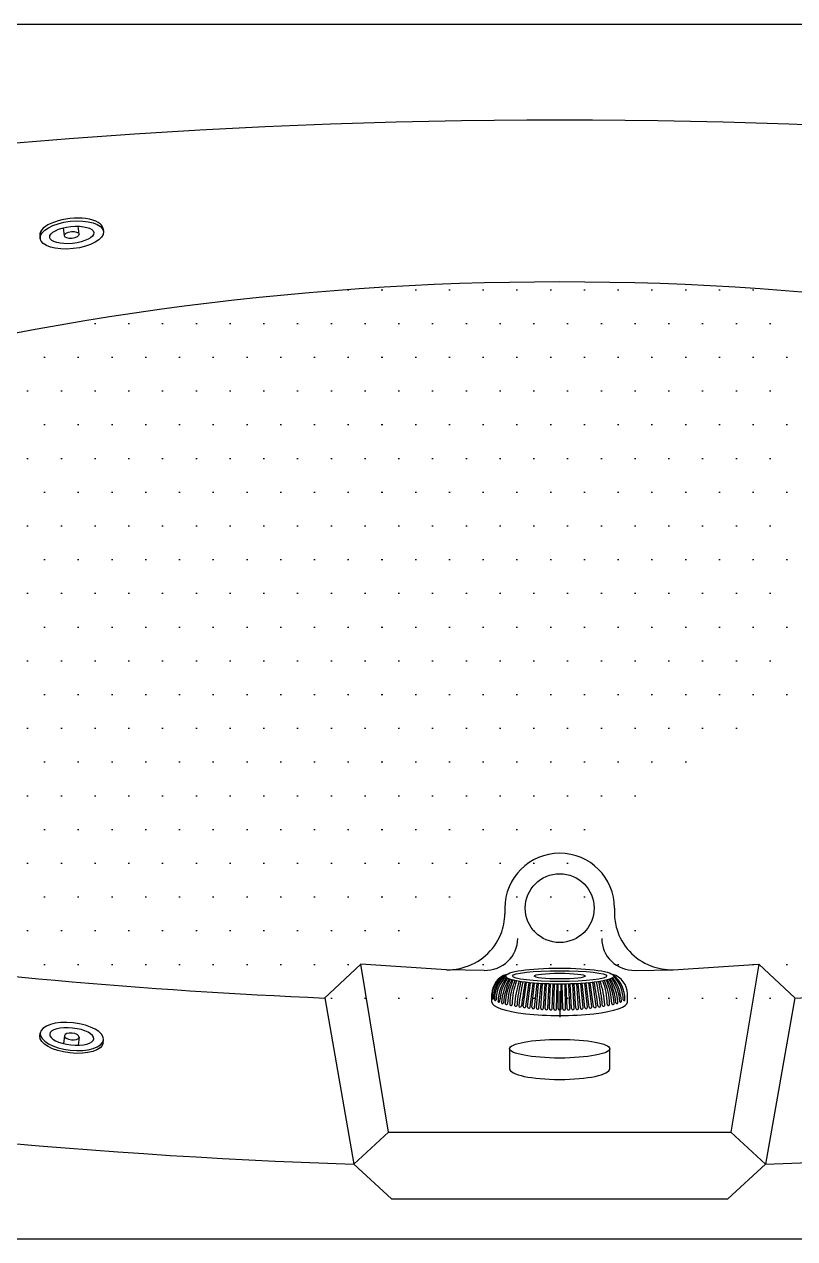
# Model space of a CAD drawing. Header units: millimetres. Extents: x -1273.47 to -1271.64, y 2257.6 to 2258.5.
# Drawn here: x -1272.949 to -1272.378, y 2257.599 to 2258.499 of the extents above; entities that cross this region are included whole.
import ezdxf

# ---------------------------------------------------------------- set-up
doc = ezdxf.new("R2010")
doc.units = ezdxf.units.MM
doc.header["$LTSCALE"] = 10
doc.layers.add('jacuzzi', color=1, linetype='Continuous')

msp = doc.modelspace()

# ---------------------------------------------------------------- hatches: boundary and pattern name
at = {"layer": 'jacuzzi'}
h = msp.add_hatch(dxfattribs=at)
h.set_pattern_fill('DOTS', color=256, scale=0.4, style=0)
h.set_pattern_definition([(0, (-1272.509096, 2258.90228), (0.0125, 0.025), [0, -0.025])])
edge = h.paths.add_edge_path()
edge.add_ellipse((-1272.55244, 2256.27571), major_axis=(-2.09376, 0), ratio=0.9706639, start_angle=253.67396, end_angle=286.32604)
edge.add_arc((-1273.12843, 2258.18186), 0.046, 105.87156, 147.73969)
edge.add_ellipse((-1272.88991, 2258.04143), major_axis=(0.11057, 0.33513), ratio=0.910961, start_angle=78.60041, end_angle=142.29151)
edge.add_ellipse((-1273.11682, 2257.86723), major_axis=(0.05612, 0), ratio=0.970664, start_angle=212.55924, end_angle=261.85194)
edge.add_ellipse((-1272.55244, 2261.69341), major_axis=(4.03814, 0), ratio=0.9706639, start_angle=261.85194, end_angle=267.52904)
edge.add_ellipse((-1272.55244, 2261.69341), major_axis=(4.03814, 0), ratio=0.9706639, start_angle=272.47096, end_angle=278.41565)
edge.add_ellipse((-1272.21497, 2258.04143), major_axis=(-0.09714, 0.36881), ratio=0.836593, start_angle=225.78376, end_angle=283.47693)
edge.add_arc((-1271.96799, 2257.86147), 0.046, 278.17215, 335.60945)
edge.add_line((-1272.7269, 2257.77704), (-1272.69985, 2257.8025))
edge.add_line((-1272.37835, 2257.77738), (-1272.40503, 2257.8025))
edge.add_line((-1272.46839, 2257.79827), (-1272.40503, 2257.8025))
edge.add_spline(control_points=[(-1272.51183, 2257.83986), (-1272.51183, 2257.83605), (-1272.51129, 2257.83224), (-1272.50845, 2257.82243), (-1272.5052, 2257.8167), (-1272.49644, 2257.80725), (-1272.49095, 2257.80354), (-1272.47972, 2257.79919), (-1272.47414, 2257.79819), (-1272.46857, 2257.79827)], knot_values=[3.141593, 3.141593, 3.141593, 3.141593, 3.41504, 3.41504, 3.874107, 3.874107, 4.333174, 4.333174, 4.726304, 4.726304, 4.726304, 4.726304], degree=3, periodic=0)
edge.add_arc((-1272.55244, 2257.84399), 0.04062, 0, 180)
edge.add_spline(control_points=[(-1272.63632, 2257.79827), (-1272.63241, 2257.79822), (-1272.6285, 2257.79869), (-1272.61833, 2257.80134), (-1272.61233, 2257.80448), (-1272.60241, 2257.81308), (-1272.59849, 2257.81854), (-1272.59408, 2257.82943), (-1272.59306, 2257.83464), (-1272.59306, 2257.83986)], knot_values=[1.556881, 1.556881, 1.556881, 1.556881, 1.832702, 1.832702, 2.299949, 2.299949, 2.767195, 2.767195, 3.141593, 3.141593, 3.141593, 3.141593], degree=3, periodic=0)
edge.add_line((-1272.63649, 2257.79827), (-1272.69985, 2257.8025))

# ---------------------------------------------------------------- linework, layer by layer
at = {"layer": 'jacuzzi', "color": 3}
for p, q in [((-1273.43943, 2258.49899), (-1271.66545, 2258.49899)), ((-1273.43943, 2257.59899), (-1271.66545, 2257.59899))]:
    msp.add_line(p, q, dxfattribs=at)
at = {"layer": 'jacuzzi'}
for p, q in [((-1272.93757, 2258.34244), (-1272.93735, 2258.34033)), ((-1272.91932, 2258.34227), (-1272.91995, 2258.34816)), ((-1272.9085, 2258.34342), (-1272.90914, 2258.34932)), ((-1272.8907, 2258.34746), (-1272.89048, 2258.34536)), ((-1272.59306, 2257.84399), (-1272.59306, 2257.83986)), ((-1272.51183, 2257.84399), (-1272.51183, 2257.83986)), ((-1272.7269, 2257.77704), (-1272.69985, 2257.8025)), ((-1272.67916, 2257.67799), (-1272.69985, 2257.8025)), ((-1272.63649, 2257.79827), (-1272.69985, 2257.8025)), ((-1272.46839, 2257.79827), (-1272.40503, 2257.8025)), ((-1272.40503, 2257.8025), (-1272.42572, 2257.67799)), ((-1272.37835, 2257.77738), (-1272.40503, 2257.8025)), ((-1272.60829, 2257.79779), (-1272.63649, 2257.79827)), ((-1272.49659, 2257.79779), (-1272.46839, 2257.79827)), ((-1272.57946, 2257.77135), (-1272.57706, 2257.78895)), ((-1272.57755, 2257.77107), (-1272.57507, 2257.78873)), ((-1272.57623, 2257.7709), (-1272.57412, 2257.78864)), ((-1272.5743, 2257.77066), (-1272.57212, 2257.78846)), ((-1272.57299, 2257.77052), (-1272.57117, 2257.78838)), ((-1272.57105, 2257.77031), (-1272.56917, 2257.78823)), ((-1272.56974, 2257.77018), (-1272.56822, 2257.78817)), ((-1272.56779, 2257.77001), (-1272.56621, 2257.78805)), ((-1272.56649, 2257.76991), (-1272.56526, 2257.788)), ((-1272.56453, 2257.76977), (-1272.56326, 2257.78791)), ((-1272.56324, 2257.76969), (-1272.56231, 2257.78787)), ((-1272.56126, 2257.76959), (-1272.56031, 2257.78781)), ((-1272.55998, 2257.76953), (-1272.55936, 2257.78778)), ((-1272.55799, 2257.76946), (-1272.55735, 2257.78774)), ((-1272.55672, 2257.76943), (-1272.5564, 2257.78772)), ((-1272.55472, 2257.7694), (-1272.5544, 2257.7877)), ((-1272.55345, 2257.76938), (-1272.55345, 2257.78769)), ((-1272.55145, 2257.76938), (-1272.55145, 2257.78769)), ((-1272.55018, 2257.7694), (-1272.5505, 2257.7877)), ((-1272.54818, 2257.76943), (-1272.5485, 2257.78772)), ((-1272.54691, 2257.76946), (-1272.54755, 2257.78774)), ((-1272.54492, 2257.76953), (-1272.54555, 2257.78778)), ((-1272.54364, 2257.76959), (-1272.54459, 2257.78781)), ((-1272.54166, 2257.76969), (-1272.54259, 2257.78787)), ((-1272.54037, 2257.76977), (-1272.54164, 2257.78791)), ((-1272.53841, 2257.76991), (-1272.53964, 2257.788)), ((-1272.53711, 2257.77001), (-1272.53869, 2257.78805)), ((-1272.53516, 2257.77018), (-1272.53669, 2257.78817)), ((-1272.53385, 2257.77031), (-1272.53574, 2257.78823)), ((-1272.53191, 2257.77052), (-1272.53373, 2257.78838)), ((-1272.5306, 2257.77066), (-1272.53278, 2257.78846)), ((-1272.52867, 2257.7709), (-1272.53078, 2257.78864)), ((-1272.52735, 2257.77107), (-1272.52984, 2257.78873)), ((-1272.52544, 2257.77135), (-1272.52784, 2257.78895)), ((-1272.72654, 2257.77738), (-1272.70494, 2257.65425)), ((-1272.6027, 2257.77435), (-1272.60265, 2257.78048)), ((-1272.6027, 2257.77435), (-1272.60265, 2257.78048)), ((-1272.55244, 2257.78245), (-1272.55244, 2257.76313)), ((-1272.5022, 2257.77435), (-1272.50225, 2257.78048)), ((-1272.37835, 2257.77738), (-1272.39994, 2257.65425)), ((-1272.93757, 2257.74929), (-1272.93735, 2257.7514)), ((-1272.91932, 2257.74946), (-1272.91995, 2257.74357)), ((-1272.9085, 2257.7483), (-1272.90914, 2257.74241)), ((-1272.8907, 2257.74427), (-1272.89048, 2257.74637)), ((-1272.58958, 2257.73979), (-1272.58958, 2257.72492)), ((-1272.51531, 2257.72492), (-1272.51531, 2257.73979)), ((-1272.70494, 2257.65425), (-1272.67916, 2257.67799)), ((-1272.67916, 2257.67799), (-1272.42572, 2257.67799)), ((-1272.39994, 2257.65425), (-1272.42572, 2257.67799)), ((-1272.70494, 2257.65425), (-1272.67693, 2257.62859)), ((-1272.39994, 2257.65425), (-1272.42795, 2257.62859)), ((-1272.67693, 2257.62859), (-1272.42795, 2257.62859))]:
    msp.add_line(p, q, dxfattribs=at)
msp.add_circle((-1272.55244, 2257.84399), 0.0255, dxfattribs=at)
for centre, radius, start, end in [((-1272.55244, 2257.84399), 0.04062, 0, 180), ((-1272.58765, 2257.78035), 0.015, 105.49086, 179.5), ((-1272.58595, 2257.7792), 0.01653, 113.122, 187.41373), ((-1272.58341, 2257.77834), 0.01811, 119.4273, 183.95223), ((-1272.5789, 2257.77691), 0.02184, 127.83142, 181.64557), ((-1272.57521, 2257.77607), 0.02433, 134.33093, 180.23211), ((-1272.51725, 2257.78035), 0.015, 0.5, 74.44718), ((-1272.52601, 2257.77691), 0.02184, 358.35443, 52.1082), ((-1272.52969, 2257.77607), 0.02433, 359.76789, 45.07391), ((-1272.56933, 2257.77428), 0.02882, 140.68054, 178.32518), ((-1272.5638, 2257.77307), 0.03321, 145.10746, 176.97963), ((-1272.55858, 2257.77164), 0.03705, 147.54921, 176.04178), ((-1272.54705, 2257.77003), 0.04715, 153.23283, 175.40844), ((-1272.55018, 2257.77108), 0.04266, 152.31978, 176.65283), ((-1272.53315, 2257.76943), 0.05807, 158.52803, 176.09219), ((-1272.54543, 2257.77253), 0.04397, 156.13733, 179.44404), ((-1272.54034, 2257.77252), 0.04736, 158.28628, 179.64395), ((-1272.51163, 2257.76706), 0.07446, 162.28509, 175.88477), ((-1272.47362, 2257.76416), 0.11068, 166.74998, 175.90547), ((-1272.4379, 2257.7563), 0.14561, 166.90862, 173.87163), ((-1272.12434, 2257.71086), 0.46046, 170.22079, 172.42841), ((-1272.98056, 2257.71086), 0.46046, 7.57159, 9.77906), ((-1272.667, 2257.7563), 0.14561, 6.12837, 13.09085), ((-1272.63128, 2257.76416), 0.11068, 4.09453, 13.24924), ((-1272.59327, 2257.76706), 0.07446, 4.11523, 17.71364), ((-1272.56456, 2257.77252), 0.04736, 0.35605, 21.7114), ((-1272.55947, 2257.77253), 0.04397, 0.55596, 23.85986), ((-1272.57175, 2257.76943), 0.05807, 3.90781, 21.46952), ((-1272.55472, 2257.77108), 0.04266, 3.34717, 27.67652), ((-1272.55786, 2257.77003), 0.04715, 4.59156, 26.76328), ((-1272.54632, 2257.77164), 0.03705, 3.95822, 32.44516), ((-1272.5411, 2257.77307), 0.03321, 3.02037, 34.88441), ((-1272.53557, 2257.77428), 0.02882, 1.67482, 39.12626), ((-1272.60191, 2257.7771), 0.000437, 185.19472, 359.27961), ((-1272.60015, 2257.77605), 0.000615, 158.32043, 352.68044), ((-1272.59757, 2257.7749), 0.000615, 158.32043, 352.68044), ((-1272.50733, 2257.7749), 0.000615, 187.31956, 21.67957), ((-1272.50475, 2257.77605), 0.000615, 187.31956, 21.67957), ((-1272.59481, 2257.77397), 0.000777, 163.19146, 347.36048), ((-1272.59194, 2257.77338), 0.000853, 167.19489, 0.39829), ((-1272.58856, 2257.77265), 0.000886, 160.09872, 10.73855), ((-1272.58497, 2257.77218), 0.000957, 166.43453, 352.62853), ((-1272.58174, 2257.77165), 0.000962, 167.91644, 353.33704), ((-1272.57851, 2257.77117), 0.000966, 169.37771, 354.04407), ((-1272.57527, 2257.77075), 0.000971, 170.81795, 354.75024), ((-1272.57202, 2257.77038), 0.000976, 172.23678, 355.45613), ((-1272.56877, 2257.77008), 0.00098, 173.63389, 356.16231), ((-1272.56551, 2257.76983), 0.000985, 175.00898, 356.8693), ((-1272.56225, 2257.76963), 0.00099, 176.36182, 357.5776), ((-1272.55899, 2257.76949), 0.000995, 177.69222, 358.28769), ((-1272.55572, 2257.76941), 0.001, 179, 359), ((-1272.55245, 2257.76938), 0.001, 180, 0), ((-1272.54918, 2257.76941), 0.001, 181, 1), ((-1272.54591, 2257.76949), 0.000995, 181.71231, 2.30778), ((-1272.54265, 2257.76963), 0.00099, 182.4224, 3.63818), ((-1272.53939, 2257.76983), 0.000985, 183.1307, 4.99102), ((-1272.53613, 2257.77008), 0.00098, 183.83769, 6.36611), ((-1272.53288, 2257.77038), 0.000976, 184.54387, 7.76322), ((-1272.52963, 2257.77075), 0.000971, 185.24976, 9.18205), ((-1272.52639, 2257.77117), 0.000966, 185.95593, 10.62229), ((-1272.52316, 2257.77165), 0.000962, 186.66296, 12.08356), ((-1272.51994, 2257.77218), 0.000957, 187.37147, 13.56547), ((-1272.51634, 2257.77265), 0.000886, 169.26145, 19.90128), ((-1272.51297, 2257.77338), 0.000853, 179.60171, 12.80511), ((-1272.5101, 2257.77397), 0.000777, 192.63952, 16.80854)]:
    msp.add_arc(centre, radius, start, end, dxfattribs=at)
for centre, major_axis, ratio, start_param, end_param in [((-1272.55244, 2253.95361), (4.60955, 0), 0.970664, 1.402302, 1.739291), ((-1272.91414, 2258.34495), (0.02344, 0.00251), 0.431953, 6.283185, 9.424778), ((-1272.91391, 2258.34285), (-0.00541, -0.00058), 0.461888, -3.141592653589793, 3.141592653589793), ((-1272.55244, 2256.27571), (-2.09376, 0), 0.970664, 4.427446, 4.997332), ((-1272.60795, 2257.82148), (-0.0244, 0), 0.970664, 1.556881, 3.141593), ((-1272.49693, 2257.82148), (-0.0244, 0), 0.970664, 0, 1.584711), ((-1272.55244, 2261.69341), (4.03814, 0), 0.970664, 4.570178, 4.669263), ((-1272.55244, 2261.69341), (4.03814, 0), 0.970664, 4.755515, 4.85927), ((-1272.55245, 2257.77435), (-0.05025, 0), 0.198307, 6.281174, 9.428239), ((-1272.55244, 2257.72492), (0.03714, 0), 0.213184, 3.141593, 6.283185), ((-1272.55244, 2261.99097), (-4.47039, 0), 0.970664, 1.397342, 1.536676), ((-1272.55244, 2261.99097), (-4.47039, 0), 0.970664, 1.604916, 1.744251)]:
    msp.add_ellipse(centre, major_axis=major_axis, ratio=ratio, start_param=start_param, end_param=end_param, dxfattribs=at)
for centre, major_axis, ratio in [((-1272.91391, 2258.34285), (0.02344, 0.00251), 0.431953), ((-1272.91391, 2258.34285), (0.01636, 0.00175), 0.381644), ((-1272.55245, 2257.79363), (-0.04, 0), 0.1484), ((-1272.55245, 2257.79363), (-0.03493, 0), 0.114375), ((-1272.55245, 2257.79363), (-0.0189, 0), 0.112344), ((-1272.55244, 2257.73979), (-0.03714, 0), 0.186255)]:
    msp.add_ellipse(centre, major_axis=major_axis, ratio=ratio, dxfattribs=at)
at = {"layer": 'jacuzzi', "extrusion": (0, 0, -1)}
for centre, major_axis, ratio, start_param, end_param in [((-1272.91391, 2257.74888), (-0.02344, 0.00251), 0.431953, 3.141593, 9.424778), ((-1272.91414, 2257.74678), (-0.02344, 0.00251), 0.431953, 3.141593, 6.283185), ((-1272.91391, 2257.74888), (-0.01636, 0.00175), 0.381644, 3.141593, 9.424778), ((-1272.91391, 2257.74888), (-0.00541, 0.00058), 0.461888, 1.570796326746801, 7.853981633926388)]:
    msp.add_ellipse(centre, major_axis=major_axis, ratio=ratio, start_param=start_param, end_param=end_param, dxfattribs=at)
at = {"layer": 'jacuzzi'}
for points, knots in [([(-1272.63632, 2257.79827), (-1272.63241, 2257.79822), (-1272.6285, 2257.79869), (-1272.61833, 2257.80134), (-1272.61233, 2257.80448), (-1272.60241, 2257.81308), (-1272.59849, 2257.81854), (-1272.59408, 2257.82943), (-1272.59306, 2257.83464), (-1272.59306, 2257.83986)], [1.556881, 1.556881, 1.556881, 1.556881, 1.832702, 1.832702, 2.299949, 2.299949, 2.767195, 2.767195, 3.141593, 3.141593, 3.141593, 3.141593]), ([(-1272.51183, 2257.83986), (-1272.51183, 2257.83605), (-1272.51129, 2257.83224), (-1272.50845, 2257.82243), (-1272.5052, 2257.8167), (-1272.49644, 2257.80725), (-1272.49095, 2257.80354), (-1272.47972, 2257.79919), (-1272.47414, 2257.79819), (-1272.46857, 2257.79827)], [3.141593, 3.141593, 3.141593, 3.141593, 3.41504, 3.41504, 3.874107, 3.874107, 4.333174, 4.333174, 4.726304, 4.726304, 4.726304, 4.726304])]:
    msp.add_open_spline(points, degree=3, knots=knots, dxfattribs=at)

doc.saveas('drawing.dxf')
